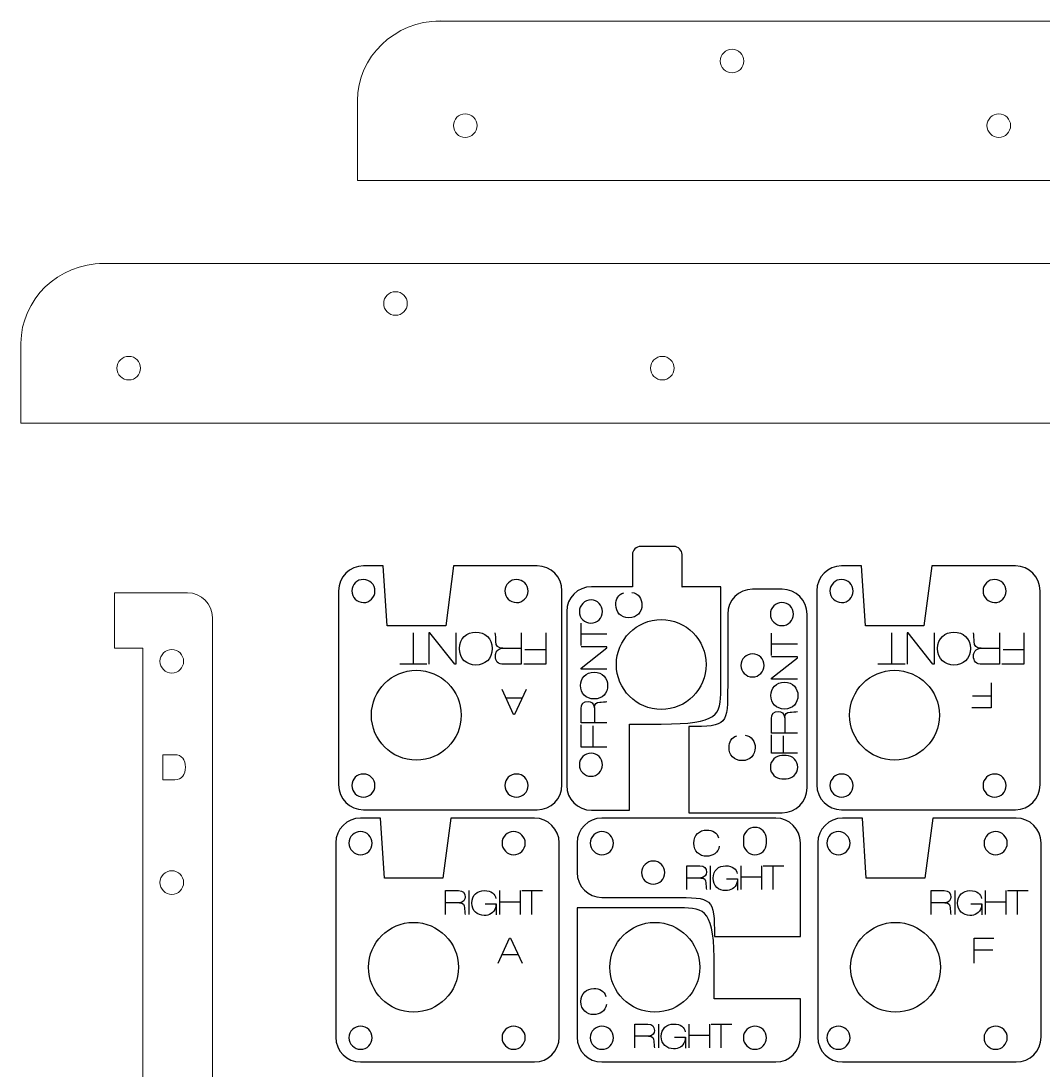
# Model space of a CAD drawing. Header units: millimetres. Extents: x 3 to 781, y 1 to 299.
# Drawn here: x 2.8 to 101.6, y 197.2 to 298.7 of the extents above; entities that cross this region are included whole.
import ezdxf

# ---------------------------------------------------------------- set-up
doc = ezdxf.new("R2010")
doc.units = ezdxf.units.MM
doc.layers.add('Layer_1', color=1, linetype='CONTINUOUS', true_color=0xff0000)
for name, color, linetype, lineweight, true_color in [('Left D Arm Back Text', 5, 'CONTINUOUS', 0, 0x0000ff), ('Left D Back', 1, 'CONTINUOUS', 0, 0xff0000), ('New Right D arm', 1, 'CONTINUOUS', 0, 0xff0000)]:
    doc.layers.add(name, color=color, linetype=linetype, lineweight=lineweight, true_color=true_color)

msp = doc.modelspace()

# ---------------------------------------------------------------- linework, layer by layer
at = {"layer": 'Layer_1', "color": 1, "true_color": 0xff0000}
for points in [[(65.95, 247.9), (62.75, 247.9)], [(61.95, 247.1), (61.95, 244), (58, 244)], [(66.74, 244), (66.75, 244), (66.75, 247.1)], [(38.24, 240.21), (37.87, 246.01), (35.95, 246.01)], [(52.74, 246.01), (44.67, 246.01), (43.9, 240.21), (38.24, 240.21), (38.24, 240.21)], [(84.47, 240.21), (84.1, 246.01), (82.17, 246.01)], [(98.97, 246.01), (90.9, 246.01), (90.13, 240.21), (84.47, 240.21), (84.47, 240.21)], [(33.55, 243.61), (33.55, 224.84)], [(37.06, 243.58), (37.06, 243.58)], [(51.86, 243.58), (51.86, 243.58)], [(55.14, 224.84), (55.14, 243.61)], [(70.49, 234.08), (70.49, 244), (66.74, 244), (66.74, 244)], [(76.43, 243.76), (73.56, 243.76)], [(79.77, 243.61), (79.77, 224.84)], [(83.29, 243.58), (83.29, 243.58)], [(98.09, 243.58), (98.09, 243.58)], [(101.37, 224.84), (101.37, 243.61)], [(55.6, 241.6), (55.6, 224.8)], [(71.16, 241.36), (71.16, 234.49), (71.16, 234.49)], [(78.83, 224.56), (78.83, 241.36)], [(57.94, 240.48), (57.94, 240.48)], [(76.4, 240.24), (76.4, 240.24)], [(73.56, 235.28), (73.56, 235.28)], [(45.4, 231.58), (45.4, 231.58)], [(64.74, 232.14), (64.74, 232.14)], [(91.63, 231.58), (91.63, 231.58)], [(58, 222.4), (61.68, 222.4), (61.68, 230.73), (64.74, 230.73)], [(67.39, 230.48), (67.39, 222.16), (76.43, 222.16)], [(76.82, 227.68), (76.41, 227.68)], [(57.94, 225.68), (57.94, 225.68)], [(76.4, 225.44), (76.81, 225.44), (76.81, 225.44)], [(37.06, 224.78), (37.06, 224.78)], [(51.86, 224.78), (51.86, 224.78)], [(83.29, 224.78), (83.29, 224.78)], [(98.09, 224.78), (98.09, 224.78)], [(35.95, 222.44), (52.74, 222.44)], [(82.17, 222.44), (98.97, 222.44)], [(37.97, 215.84), (37.59, 221.64), (35.67, 221.64)], [(52.47, 221.64), (44.39, 221.64), (43.62, 215.84), (37.97, 215.84), (37.97, 215.84)], [(75.8, 221.64), (59, 221.64)], [(84.56, 215.84), (84.19, 221.64), (82.27, 221.64)], [(99.06, 221.64), (90.99, 221.64), (90.22, 215.84), (84.56, 215.84), (84.56, 215.84)], [(33.27, 219.24), (33.27, 200.47)], [(36.79, 219.21), (36.79, 219.21)], [(51.59, 219.21), (51.59, 219.21)], [(54.87, 200.47), (54.87, 219.24)], [(56.6, 219.24), (56.6, 216.37)], [(60.12, 219.21), (60.12, 219.21)], [(69.88, 210.2), (78.2, 210.2), (78.2, 219.24)], [(72.68, 219.63), (72.68, 219.22)], [(74.92, 219.21), (74.92, 219.62), (74.92, 219.62)], [(79.87, 219.24), (79.87, 200.47)], [(82.99, 219.21), (82.99, 219.21)], [(98.19, 219.21), (98.19, 219.21)], [(101.46, 200.47), (101.46, 219.24)], [(65.08, 216.37), (65.08, 216.37)], [(59, 213.97), (65.87, 213.97), (65.87, 213.97)], [(56.6, 212.97), (56.6, 200.47)], [(66.52, 212.97), (56.6, 212.97), (56.6, 212.97)], [(45.13, 207.22), (45.13, 207.22)], [(68.46, 207.22), (68.46, 207.22)], [(78.2, 200.47), (78.2, 204.16), (69.87, 204.16), (69.87, 207.22)], [(91.73, 207.22), (91.73, 207.22)], [(36.79, 200.41), (36.79, 200.41)], [(51.59, 200.41), (51.59, 200.41)], [(60.12, 200.41), (60.12, 200.41)], [(74.92, 200.41), (74.92, 200.41)], [(82.99, 200.41), (82.99, 200.41)], [(98.19, 200.41), (98.19, 200.41)], [(35.67, 198.07), (52.47, 198.07)], [(59, 198.07), (75.8, 198.07)], [(82.27, 198.07), (99.06, 198.07)]]:
    msp.add_lwpolyline(points, dxfattribs=at)
at = {"layer": 'Layer_1', "color": 5, "true_color": 0x0000ff}
for points in [[(40.77, 239.54), (40.77, 236.5)], [(44.88, 239.54), (44.88, 236.5), (44.77, 236.5), (42.37, 239.54), (42.27, 239.54), (42.27, 236.5)], [(51.21, 239.54), (51.21, 236.5), (49.54, 236.5)], [(53.57, 239.54), (53.57, 236.5), (51.44, 236.5)], [(56.99, 238.32), (56.99, 240.48)], [(75.4, 237.36), (75.4, 239.51)], [(87, 239.54), (87, 236.5)], [(91.11, 239.54), (91.11, 236.5), (91, 236.5), (88.6, 239.54), (88.5, 239.54), (88.5, 236.5)], [(97.44, 239.54), (97.44, 236.5), (95.77, 236.5)], [(99.8, 239.54), (99.8, 236.5), (97.67, 236.5)], [(59.49, 239.41), (56.99, 239.41)], [(49.42, 238.05), (49.43, 238.06), (51.21, 238.07)], [(53.57, 237.91), (51.56, 237.91)], [(59.49, 236.04), (56.99, 236.04), (56.99, 236.13), (59.49, 238.1), (59.49, 238.18), (56.99, 238.18)], [(77.9, 238.44), (75.4, 238.44)], [(95.65, 238.05), (95.66, 238.06), (97.44, 238.07)], [(99.8, 237.91), (97.79, 237.91)], [(42.09, 236.5), (39.46, 236.5)], [(77.9, 235.07), (75.4, 235.07), (75.4, 235.16), (77.9, 237.13), (77.9, 237.21), (75.4, 237.21)], [(88.32, 236.5), (85.69, 236.5)], [(46.81, 236.43), (46.81, 236.43)], [(93.04, 236.43), (93.04, 236.43)], [(56.94, 234.45), (56.94, 234.45)], [(96.63, 234.7), (96.63, 232.28), (94.75, 232.28)], [(51.67, 234.07), (50.56, 231.66), (50.47, 231.66), (49.36, 234.07)], [(75.34, 233.48), (75.34, 233.48)], [(96.63, 233.41), (94.82, 233.41)], [(49.73, 233.27), (51.31, 233.27)], [(59.49, 230.83), (56.99, 230.83), (56.99, 232.21)], [(58.27, 232.3), (58.28, 232.3)], [(58.28, 232.3), (58.28, 230.83)], [(59.49, 228.49), (56.99, 228.49), (56.99, 230.65)], [(58.15, 228.49), (58.15, 230.55)], [(77.9, 229.86), (75.4, 229.86), (75.4, 231.24)], [(76.67, 231.34), (76.68, 231.33), (76.69, 229.86)], [(77.9, 227.93), (75.4, 227.93), (75.4, 229.68)], [(76.56, 227.93), (76.56, 229.58)], [(67.2, 214.73), (67.2, 217.03), (68.47, 217.03)], [(69.48, 217.03), (69.48, 214.73)], [(72.47, 214.73), (72.47, 217.03)], [(74.44, 217.03), (74.44, 214.73)], [(74.6, 217.03), (76.58, 217.03)], [(75.56, 214.73), (75.56, 217.01)], [(68.55, 215.86), (68.55, 215.85), (67.2, 215.85)], [(71.04, 215.76), (72.12, 215.76), (72.12, 214.68)], [(72.47, 215.96), (74.44, 215.96)], [(43.87, 212.33), (43.87, 214.63), (45.14, 214.63)], [(46.15, 214.63), (46.15, 212.33)], [(49.14, 212.33), (49.14, 214.63)], [(51.11, 214.63), (51.11, 212.33)], [(51.27, 214.63), (53.25, 214.63)], [(52.22, 212.33), (52.22, 214.61)], [(90.82, 212.33), (90.82, 214.63), (92.09, 214.63)], [(93.11, 214.63), (93.11, 212.33)], [(96.09, 212.33), (96.09, 214.63)], [(98.06, 214.63), (98.06, 212.33)], [(98.22, 214.63), (100.2, 214.63)], [(99.18, 212.33), (99.18, 214.61)], [(45.22, 213.46), (45.22, 213.45), (43.87, 213.45)], [(47.71, 213.36), (48.79, 213.36), (48.79, 212.28)], [(49.14, 213.56), (51.11, 213.56)], [(92.18, 213.46), (92.17, 213.45), (90.82, 213.45)], [(94.66, 213.36), (95.74, 213.36), (95.74, 212.28)], [(96.09, 213.56), (98.06, 213.56)], [(48.97, 207.63), (50.08, 210.05), (50.17, 210.05), (51.28, 207.63)], [(94.99, 207.63), (94.99, 210.05), (96.88, 210.05)], [(50.91, 208.43), (49.33, 208.43)], [(94.99, 208.92), (96.8, 208.92)], [(62.18, 199.44), (62.18, 201.74), (63.44, 201.74)], [(64.46, 201.74), (64.46, 199.44)], [(67.44, 199.44), (67.44, 201.74)], [(69.41, 201.74), (69.41, 199.44)], [(69.57, 201.74), (71.55, 201.74)], [(70.53, 199.44), (70.53, 201.72)], [(63.53, 200.56), (63.52, 200.56), (62.18, 200.55)], [(66.01, 200.47), (67.09, 200.47), (67.09, 199.39)], [(67.44, 200.67), (69.41, 200.67)]]:
    msp.add_lwpolyline(points, dxfattribs=at)
at = {"layer": 'Layer_1', "color": 1, "true_color": 0xff0000}
for points in [[(62.75, 247.9), (62.31, 247.9), (61.95, 247.54), (61.95, 247.1)], [(66.75, 247.1), (66.75, 247.54), (66.39, 247.9), (65.95, 247.9)], [(35.95, 246.01), (34.62, 246.01), (33.55, 244.94), (33.55, 243.61)], [(55.14, 243.61), (55.14, 244.94), (54.07, 246.01), (52.74, 246.01)], [(82.17, 246.01), (80.85, 246.01), (79.77, 244.94), (79.77, 243.61)], [(101.37, 243.61), (101.37, 244.94), (100.3, 246.01), (98.97, 246.01)], [(35.95, 244.7), (35.33, 244.71), (34.83, 244.21), (34.82, 243.59)], [(37.06, 243.58), (37.07, 244.2), (36.57, 244.7), (35.95, 244.7)], [(50.75, 244.7), (50.13, 244.71), (49.63, 244.21), (49.62, 243.59)], [(51.86, 243.58), (51.87, 244.2), (51.36, 244.7), (50.75, 244.7)], [(82.18, 244.7), (81.56, 244.71), (81.06, 244.21), (81.05, 243.59)], [(83.29, 243.58), (83.3, 244.2), (82.8, 244.7), (82.18, 244.7)], [(96.98, 244.7), (96.36, 244.71), (95.85, 244.21), (95.85, 243.59)], [(98.09, 243.58), (98.09, 244.2), (97.59, 244.7), (96.98, 244.7)], [(34.82, 243.59), (34.82, 242.97), (35.32, 242.47), (35.94, 242.47)], [(35.94, 242.47), (36.56, 242.46), (37.06, 242.96), (37.06, 243.58)], [(49.62, 243.59), (49.62, 242.97), (50.12, 242.47), (50.74, 242.47)], [(50.74, 242.47), (51.36, 242.46), (51.86, 242.96), (51.86, 243.58)], [(58, 244), (56.67, 244), (55.6, 242.92), (55.6, 241.6)], [(73.56, 243.76), (72.24, 243.76), (71.16, 242.68), (71.16, 241.36)], [(78.83, 241.36), (78.83, 242.68), (77.76, 243.76), (76.43, 243.76)], [(81.05, 243.59), (81.05, 242.97), (81.55, 242.47), (82.17, 242.47)], [(82.17, 242.47), (82.79, 242.46), (83.29, 242.96), (83.29, 243.58)], [(95.85, 243.59), (95.85, 242.97), (96.35, 242.47), (96.97, 242.47)], [(96.97, 242.47), (97.59, 242.46), (98.09, 242.96), (98.09, 243.58)], [(57.95, 242.72), (57.33, 242.72), (56.82, 242.22), (56.82, 241.6)], [(59.06, 241.59), (59.06, 242.21), (58.56, 242.72), (57.95, 242.72)], [(56.82, 241.6), (56.82, 240.98), (57.32, 240.48), (57.94, 240.48)], [(57.94, 240.48), (58.56, 240.48), (59.06, 240.98), (59.06, 241.59)], [(76.41, 242.48), (75.79, 242.48), (75.29, 241.98), (75.29, 241.36)], [(77.53, 241.35), (77.53, 241.97), (77.03, 242.48), (76.41, 242.48)], [(60.4, 236.48), (60.4, 238.87), (62.34, 240.82), (64.74, 240.82)], [(64.74, 240.82), (67.14, 240.82), (69.08, 238.87), (69.08, 236.48)], [(75.29, 241.36), (75.28, 240.74), (75.78, 240.24), (76.4, 240.24)], [(76.4, 240.24), (77.02, 240.24), (77.52, 240.74), (77.53, 241.35)], [(73.57, 237.52), (72.95, 237.52), (72.44, 237.02), (72.44, 236.4)], [(74.68, 236.39), (74.68, 237.01), (74.18, 237.52), (73.57, 237.52)], [(64.74, 232.14), (62.34, 232.14), (60.4, 234.08), (60.4, 236.48)], [(69.08, 236.48), (69.08, 234.08), (67.14, 232.14), (64.74, 232.14)], [(36.72, 231.58), (36.72, 233.98), (38.67, 235.92), (41.06, 235.92)], [(41.06, 235.92), (43.46, 235.92), (45.4, 233.98), (45.4, 231.58)], [(72.44, 236.4), (72.44, 235.78), (72.94, 235.28), (73.56, 235.28)], [(73.56, 235.28), (74.18, 235.28), (74.68, 235.78), (74.68, 236.39)], [(82.95, 231.58), (82.95, 233.98), (84.9, 235.92), (87.29, 235.92)], [(87.29, 235.92), (89.69, 235.92), (91.63, 233.98), (91.63, 231.58)], [(71.16, 234.49), (71.16, 230.65), (71.16, 230.48), (67.39, 230.48)], [(64.74, 230.73), (70.27, 230.73), (70.49, 231.57), (70.49, 234.08)], [(41.06, 227.24), (38.67, 227.24), (36.72, 229.19), (36.72, 231.58)], [(45.4, 231.58), (45.4, 229.19), (43.46, 227.24), (41.06, 227.24)], [(87.29, 227.24), (84.9, 227.24), (82.95, 229.19), (82.95, 231.58)], [(91.63, 231.58), (91.63, 229.19), (89.69, 227.24), (87.29, 227.24)], [(57.95, 227.92), (57.33, 227.92), (56.82, 227.42), (56.82, 226.8)], [(59.06, 226.8), (59.06, 227.41), (58.56, 227.92), (57.95, 227.92)], [(76.41, 227.68), (75.79, 227.68), (75.29, 227.18), (75.29, 226.56)], [(77.94, 226.56), (77.94, 227.17), (77.44, 227.68), (76.82, 227.68)], [(56.82, 226.8), (56.82, 226.18), (57.32, 225.68), (57.94, 225.68)], [(57.94, 225.68), (58.56, 225.68), (59.06, 226.18), (59.06, 226.8)], [(75.29, 226.56), (75.29, 225.94), (75.79, 225.44), (76.4, 225.44)], [(76.81, 225.44), (77.43, 225.44), (77.93, 225.94), (77.94, 226.56)], [(35.95, 225.9), (35.33, 225.91), (34.83, 225.41), (34.82, 224.79)], [(37.06, 224.78), (37.07, 225.4), (36.57, 225.9), (35.95, 225.9)], [(50.75, 225.9), (50.13, 225.91), (49.62, 225.41), (49.62, 224.79)], [(51.86, 224.78), (51.87, 225.4), (51.36, 225.9), (50.75, 225.9)], [(82.18, 225.9), (81.56, 225.91), (81.06, 225.41), (81.05, 224.79)], [(83.29, 224.78), (83.3, 225.4), (82.8, 225.9), (82.18, 225.9)], [(96.98, 225.9), (96.36, 225.91), (95.85, 225.41), (95.85, 224.79)], [(98.09, 224.78), (98.09, 225.4), (97.59, 225.9), (96.98, 225.9)], [(33.55, 224.84), (33.55, 223.51), (34.62, 222.44), (35.95, 222.44)], [(34.82, 224.79), (34.82, 224.17), (35.32, 223.67), (35.94, 223.66)], [(35.94, 223.66), (36.56, 223.66), (37.06, 224.16), (37.06, 224.78)], [(49.62, 224.79), (49.62, 224.17), (50.12, 223.67), (50.74, 223.66)], [(50.74, 223.66), (51.36, 223.66), (51.86, 224.16), (51.86, 224.78)], [(52.74, 222.44), (54.07, 222.44), (55.14, 223.51), (55.14, 224.84)], [(55.6, 224.8), (55.6, 223.47), (56.67, 222.4), (58, 222.4)], [(76.43, 222.16), (77.76, 222.16), (78.83, 223.23), (78.83, 224.56)], [(79.77, 224.84), (79.77, 223.51), (80.85, 222.44), (82.17, 222.44)], [(81.05, 224.79), (81.05, 224.17), (81.55, 223.67), (82.17, 223.66)], [(82.17, 223.66), (82.79, 223.66), (83.29, 224.16), (83.29, 224.78)], [(95.85, 224.79), (95.85, 224.17), (96.35, 223.67), (96.97, 223.66)], [(96.97, 223.66), (97.59, 223.66), (98.09, 224.16), (98.09, 224.78)], [(98.97, 222.44), (100.3, 222.44), (101.37, 223.51), (101.37, 224.84)], [(35.67, 221.64), (34.35, 221.64), (33.27, 220.57), (33.27, 219.24)], [(54.87, 219.24), (54.87, 220.57), (53.8, 221.64), (52.47, 221.64)], [(59, 221.64), (57.68, 221.64), (56.6, 220.57), (56.6, 219.24)], [(78.2, 219.24), (78.2, 220.57), (77.13, 221.64), (75.8, 221.64)], [(82.27, 221.64), (80.94, 221.64), (79.87, 220.57), (79.87, 219.24)], [(101.46, 219.24), (101.46, 220.57), (100.39, 221.64), (99.06, 221.64)], [(35.68, 220.34), (35.06, 220.34), (34.55, 219.84), (34.55, 219.22)], [(36.79, 219.21), (36.79, 219.83), (36.29, 220.33), (35.68, 220.34)], [(50.47, 220.34), (49.85, 220.34), (49.35, 219.84), (49.35, 219.22)], [(51.59, 219.21), (51.59, 219.83), (51.09, 220.33), (50.47, 220.34)], [(59.01, 220.34), (58.39, 220.34), (57.89, 219.84), (57.88, 219.22)], [(60.12, 219.21), (60.13, 219.83), (59.62, 220.33), (59.01, 220.34)], [(73.8, 220.74), (73.19, 220.75), (72.68, 220.25), (72.68, 219.63)], [(74.92, 219.62), (74.92, 220.24), (74.42, 220.74), (73.8, 220.74)], [(81.87, 220.34), (81.25, 220.34), (80.75, 219.84), (80.75, 219.22)], [(82.99, 219.21), (82.99, 219.83), (82.49, 220.33), (81.87, 220.34)], [(97.07, 220.34), (96.45, 220.34), (95.95, 219.84), (95.95, 219.22)], [(98.19, 219.21), (98.19, 219.83), (97.69, 220.33), (97.07, 220.34)], [(34.55, 219.22), (34.55, 218.6), (35.05, 218.1), (35.67, 218.1)], [(35.67, 218.1), (36.29, 218.09), (36.79, 218.59), (36.79, 219.21)], [(49.35, 219.22), (49.35, 218.6), (49.85, 218.1), (50.47, 218.1)], [(50.47, 218.1), (51.08, 218.09), (51.59, 218.59), (51.59, 219.21)], [(57.88, 219.22), (57.88, 218.6), (58.38, 218.1), (59, 218.1)], [(59, 218.1), (59.62, 218.09), (60.12, 218.59), (60.12, 219.21)], [(72.68, 219.22), (72.68, 218.6), (73.18, 218.1), (73.8, 218.1)], [(73.8, 218.1), (74.42, 218.09), (74.92, 218.59), (74.92, 219.21)], [(80.75, 219.22), (80.74, 218.6), (81.24, 218.1), (81.86, 218.1)], [(81.86, 218.1), (82.48, 218.09), (82.98, 218.59), (82.99, 219.21)], [(95.95, 219.22), (95.94, 218.6), (96.44, 218.1), (97.06, 218.1)], [(97.06, 218.1), (97.68, 218.09), (98.18, 218.59), (98.19, 219.21)], [(63.97, 217.49), (63.35, 217.49), (62.84, 216.99), (62.84, 216.37)], [(65.08, 216.37), (65.09, 216.98), (64.58, 217.49), (63.97, 217.49)], [(56.6, 216.37), (56.6, 215.05), (57.68, 213.97), (59, 213.97)], [(62.84, 216.37), (62.84, 215.76), (63.34, 215.25), (63.96, 215.25)], [(63.96, 215.25), (64.58, 215.25), (65.08, 215.75), (65.08, 216.37)], [(65.87, 213.97), (69.71, 213.97), (69.88, 213.97), (69.88, 210.2)], [(69.87, 207.22), (69.87, 212.74), (69.03, 212.97), (66.52, 212.97)], [(36.45, 207.22), (36.45, 209.61), (38.39, 211.56), (40.79, 211.56)], [(40.79, 211.56), (43.19, 211.56), (45.13, 209.61), (45.13, 207.22)], [(59.78, 207.22), (59.78, 209.61), (61.73, 211.56), (64.12, 211.56)], [(64.12, 211.56), (66.52, 211.56), (68.46, 209.61), (68.46, 207.22)], [(83.05, 207.22), (83.05, 209.61), (84.99, 211.56), (87.39, 211.56)], [(87.39, 211.56), (89.78, 211.56), (91.73, 209.61), (91.73, 207.22)], [(40.79, 202.88), (38.39, 202.88), (36.45, 204.82), (36.45, 207.22)], [(45.13, 207.22), (45.13, 204.82), (43.19, 202.88), (40.79, 202.88)], [(64.12, 202.88), (61.73, 202.88), (59.78, 204.82), (59.78, 207.22)], [(68.46, 207.22), (68.46, 204.82), (66.52, 202.88), (64.12, 202.88)], [(87.39, 202.88), (84.99, 202.88), (83.05, 204.82), (83.05, 207.22)], [(91.73, 207.22), (91.73, 204.82), (89.78, 202.88), (87.39, 202.88)], [(35.68, 201.53), (35.06, 201.54), (34.55, 201.04), (34.55, 200.42)], [(36.79, 200.41), (36.79, 201.03), (36.29, 201.53), (35.68, 201.53)], [(50.47, 201.53), (49.85, 201.54), (49.35, 201.04), (49.35, 200.42)], [(51.59, 200.41), (51.59, 201.03), (51.09, 201.53), (50.47, 201.53)], [(59.01, 201.53), (58.39, 201.54), (57.88, 201.04), (57.88, 200.42)], [(60.12, 200.41), (60.13, 201.03), (59.62, 201.53), (59.01, 201.53)], [(73.8, 201.53), (73.19, 201.54), (72.68, 201.04), (72.68, 200.42)], [(74.92, 200.41), (74.92, 201.03), (74.42, 201.53), (73.8, 201.53)], [(81.87, 201.53), (81.25, 201.54), (80.75, 201.04), (80.75, 200.42)], [(82.99, 200.41), (82.99, 201.03), (82.49, 201.53), (81.87, 201.53)], [(97.07, 201.53), (96.45, 201.54), (95.95, 201.04), (95.95, 200.42)], [(98.19, 200.41), (98.19, 201.03), (97.69, 201.53), (97.07, 201.53)], [(33.27, 200.47), (33.27, 199.15), (34.35, 198.07), (35.67, 198.07)], [(34.55, 200.42), (34.55, 199.8), (35.05, 199.3), (35.67, 199.3)], [(35.67, 199.3), (36.29, 199.29), (36.79, 199.79), (36.79, 200.41)], [(49.35, 200.42), (49.35, 199.8), (49.85, 199.3), (50.47, 199.3)], [(50.47, 199.3), (51.08, 199.29), (51.59, 199.79), (51.59, 200.41)], [(52.47, 198.07), (53.8, 198.07), (54.87, 199.15), (54.87, 200.47)], [(56.6, 200.47), (56.6, 199.14), (57.68, 198.07), (59, 198.07)], [(57.88, 200.42), (57.88, 199.8), (58.38, 199.3), (59, 199.3)], [(59, 199.3), (59.62, 199.29), (60.12, 199.79), (60.12, 200.41)], [(72.68, 200.42), (72.68, 199.8), (73.18, 199.3), (73.8, 199.3)], [(73.8, 199.3), (74.42, 199.29), (74.92, 199.79), (74.92, 200.41)], [(75.8, 198.07), (77.13, 198.07), (78.2, 199.14), (78.2, 200.47)], [(79.87, 200.47), (79.87, 199.15), (80.94, 198.07), (82.27, 198.07)], [(80.75, 200.42), (80.74, 199.8), (81.24, 199.3), (81.86, 199.3)], [(81.86, 199.3), (82.48, 199.29), (82.98, 199.79), (82.99, 200.41)], [(95.95, 200.42), (95.94, 199.8), (96.44, 199.3), (97.06, 199.3)], [(97.06, 199.3), (97.68, 199.29), (98.18, 199.79), (98.19, 200.41)], [(99.06, 198.07), (100.39, 198.07), (101.46, 199.15), (101.46, 200.47)]]:
    msp.add_open_spline(points, degree=3, dxfattribs=at)
at = {"layer": 'Layer_1', "color": 5, "true_color": 0x0000ff}
for points in [[(60.35, 242.24), (60.35, 242.81), (60.58, 243.27), (61.11, 243.4)], [(61.9, 243.45), (62.55, 243.38), (62.87, 242.8), (62.87, 242.24)], [(61.61, 240.99), (60.81, 240.99), (60.35, 241.55), (60.35, 242.24)], [(62.87, 242.24), (62.87, 241.55), (62.41, 240.99), (61.61, 240.99)], [(45.24, 238.02), (45.24, 239.02), (45.94, 239.61), (46.81, 239.61)], [(46.81, 239.61), (47.68, 239.61), (48.39, 239.02), (48.39, 238.02)], [(48.75, 238.7), (48.75, 238.81), (48.74, 239.42), (48.68, 239.54)], [(91.46, 238.02), (91.46, 239.02), (92.17, 239.61), (93.04, 239.61)], [(93.04, 239.61), (93.91, 239.61), (94.62, 239.02), (94.62, 238.02)], [(94.98, 238.7), (94.98, 238.81), (94.97, 239.42), (94.91, 239.54)], [(49.43, 238.06), (48.96, 238.06), (48.75, 238.28), (48.75, 238.7)], [(95.66, 238.06), (95.19, 238.06), (94.98, 238.28), (94.98, 238.7)], [(46.81, 236.43), (45.94, 236.43), (45.24, 237.01), (45.24, 238.02)], [(48.39, 238.02), (48.39, 237.01), (47.68, 236.43), (46.81, 236.43)], [(48.7, 237.33), (48.7, 237.62), (48.89, 238.02), (49.42, 238.05)], [(93.04, 236.43), (92.17, 236.43), (91.46, 237.01), (91.46, 238.02)], [(94.62, 238.02), (94.62, 237.01), (93.91, 236.43), (93.04, 236.43)], [(94.93, 237.33), (94.93, 237.62), (95.12, 238.02), (95.65, 238.05)], [(49.54, 236.5), (48.93, 236.5), (48.7, 236.79), (48.7, 237.33)], [(95.77, 236.5), (95.16, 236.5), (94.93, 236.79), (94.93, 237.33)], [(56.94, 234.45), (56.94, 235.16), (57.42, 235.74), (58.24, 235.74)], [(58.24, 235.74), (59.07, 235.74), (59.55, 235.16), (59.55, 234.45)], [(58.24, 233.15), (57.42, 233.15), (56.94, 233.73), (56.94, 234.45)], [(59.55, 234.45), (59.55, 233.73), (59.07, 233.15), (58.24, 233.15)], [(75.34, 233.48), (75.34, 234.19), (75.82, 234.77), (76.65, 234.77)], [(76.65, 234.77), (77.47, 234.77), (77.95, 234.19), (77.95, 233.48)], [(76.65, 232.18), (75.82, 232.18), (75.34, 232.76), (75.34, 233.48)], [(77.95, 233.48), (77.95, 232.76), (77.47, 232.18), (76.65, 232.18)], [(56.99, 232.21), (56.99, 232.71), (57.23, 232.9), (57.68, 232.9)], [(57.68, 232.9), (57.91, 232.9), (58.25, 232.74), (58.27, 232.3)], [(58.28, 232.3), (58.28, 232.69), (58.46, 232.85), (58.8, 232.85)], [(58.8, 232.85), (58.89, 232.85), (59.39, 232.86), (59.49, 232.91)], [(75.4, 231.24), (75.4, 231.74), (75.63, 231.93), (76.08, 231.93)], [(76.08, 231.93), (76.32, 231.93), (76.65, 231.77), (76.67, 231.34)], [(76.68, 231.33), (76.68, 231.72), (76.86, 231.89), (77.21, 231.89)], [(77.21, 231.89), (77.3, 231.89), (77.8, 231.89), (77.9, 231.94)], [(71.29, 228.44), (71.29, 229.01), (71.53, 229.47), (72.05, 229.59)], [(72.85, 229.65), (73.49, 229.58), (73.82, 229), (73.82, 228.44)], [(72.56, 227.19), (71.76, 227.19), (71.29, 227.75), (71.29, 228.44)], [(73.82, 228.44), (73.82, 227.75), (73.35, 227.19), (72.56, 227.19)], [(67.88, 219.22), (67.88, 220.02), (68.44, 220.48), (69.13, 220.48)], [(69.13, 220.48), (69.7, 220.48), (70.16, 220.24), (70.28, 219.72)], [(69.13, 217.95), (68.44, 217.95), (67.88, 218.42), (67.88, 219.22)], [(70.34, 218.92), (70.27, 218.28), (69.69, 217.95), (69.13, 217.95)], [(68.47, 217.03), (68.93, 217.03), (69.1, 216.81), (69.1, 216.4)], [(69.1, 216.4), (69.1, 216.19), (68.95, 215.88), (68.55, 215.86)], [(69.76, 215.83), (69.76, 216.59), (70.3, 217.03), (70.95, 217.03)], [(70.95, 217.03), (71.67, 217.03), (72, 216.71), (72.09, 216.27)], [(68.55, 215.85), (68.9, 215.85), (69.06, 215.68), (69.06, 215.37)], [(69.06, 215.37), (69.06, 215.28), (69.06, 214.83), (69.11, 214.73)], [(70.95, 214.63), (70.3, 214.63), (69.76, 215.07), (69.76, 215.83)], [(72.04, 215.38), (71.88, 214.85), (71.43, 214.63), (70.95, 214.63)], [(72.12, 215.76), (72.09, 215.49), (72.04, 215.38), (72.04, 215.38)], [(45.14, 214.63), (45.59, 214.63), (45.77, 214.41), (45.77, 214)], [(46.43, 213.43), (46.43, 214.19), (46.97, 214.63), (47.62, 214.63)], [(47.62, 214.63), (48.34, 214.63), (48.67, 214.31), (48.75, 213.87)], [(92.09, 214.63), (92.55, 214.63), (92.72, 214.41), (92.72, 214)], [(93.39, 213.43), (93.39, 214.19), (93.92, 214.63), (94.58, 214.63)], [(94.58, 214.63), (95.29, 214.63), (95.62, 214.31), (95.71, 213.87)], [(45.77, 214), (45.77, 213.79), (45.62, 213.48), (45.22, 213.46)], [(45.22, 213.45), (45.57, 213.45), (45.73, 213.28), (45.73, 212.97)], [(47.62, 212.23), (46.97, 212.23), (46.43, 212.67), (46.43, 213.43)], [(48.79, 213.36), (48.75, 213.09), (48.71, 212.98), (48.71, 212.98)], [(92.17, 213.45), (92.53, 213.45), (92.68, 213.28), (92.68, 212.97)], [(92.72, 214), (92.72, 213.79), (92.58, 213.48), (92.18, 213.46)], [(94.58, 212.23), (93.92, 212.23), (93.39, 212.67), (93.39, 213.43)], [(95.74, 213.36), (95.71, 213.09), (95.66, 212.98), (95.66, 212.98)], [(45.73, 212.97), (45.73, 212.89), (45.73, 212.43), (45.78, 212.33)], [(48.71, 212.98), (48.55, 212.45), (48.1, 212.23), (47.62, 212.23)], [(92.68, 212.97), (92.68, 212.89), (92.69, 212.43), (92.73, 212.33)], [(95.66, 212.98), (95.5, 212.45), (95.06, 212.23), (94.58, 212.23)], [(56.97, 203.91), (56.97, 204.71), (57.53, 205.17), (58.22, 205.17)], [(58.22, 205.17), (58.79, 205.17), (59.25, 204.94), (59.38, 204.41)], [(58.22, 202.65), (57.53, 202.65), (56.97, 203.11), (56.97, 203.91)], [(59.44, 203.62), (59.36, 202.97), (58.78, 202.65), (58.22, 202.65)], [(63.44, 201.74), (63.9, 201.74), (64.07, 201.52), (64.07, 201.11)], [(64.07, 201.11), (64.07, 200.89), (63.93, 200.59), (63.53, 200.56)], [(64.74, 200.54), (64.74, 201.3), (65.27, 201.74), (65.93, 201.74)], [(65.93, 201.74), (66.65, 201.74), (66.98, 201.42), (67.06, 200.97)], [(63.52, 200.56), (63.88, 200.55), (64.03, 200.39), (64.03, 200.07)], [(64.03, 200.07), (64.03, 199.99), (64.04, 199.53), (64.08, 199.44)], [(65.93, 199.34), (65.27, 199.34), (64.74, 199.78), (64.74, 200.54)], [(67.01, 200.08), (66.85, 199.55), (66.41, 199.34), (65.93, 199.34)], [(67.09, 200.47), (67.06, 200.2), (67.01, 200.08), (67.01, 200.08)]]:
    msp.add_open_spline(points, degree=3, dxfattribs=at)
at = {"layer": 'Left D Arm Back Text', "color": 5, "true_color": 0x0000ff}
for points in [[(16.54, 227.76), (17.72, 227.76)], [(17.72, 225.35), (16.54, 225.35), (16.54, 227.76), (16.54, 227.76)]]:
    msp.add_lwpolyline(points, dxfattribs=at)
for points in [[(17.72, 227.76), (18.38, 227.76), (18.73, 227.28), (18.73, 226.56)], [(18.73, 226.56), (18.73, 225.83), (18.38, 225.35), (17.72, 225.35)]]:
    msp.add_open_spline(points, degree=3, dxfattribs=at)
at = {"layer": 'Left D Back', "color": 1, "true_color": 0xff0000}
msp.add_line((21.35, 189.81), (21.35, 241.01), dxfattribs=at)
for points in [[(18.95, 243.41), (11.89, 243.41), (11.89, 238.05), (14.61, 238.05), (14.61, 192.77), (11.89, 192.77), (11.89, 187.41), (18.95, 187.41)], [(17.42, 237.93), (17.42, 237.93)], [(17.42, 216.55), (17.42, 216.55)]]:
    msp.add_lwpolyline(points, dxfattribs=at)
for points in [[(21.35, 241.01), (21.35, 242.33), (20.27, 243.41), (18.95, 243.41)], [(17.42, 237.93), (16.79, 237.93), (16.28, 237.42), (16.28, 236.79)], [(18.56, 236.79), (18.56, 237.42), (18.05, 237.93), (17.42, 237.93)], [(16.28, 236.79), (16.28, 236.16), (16.79, 235.65), (17.42, 235.65)], [(17.42, 235.65), (18.05, 235.65), (18.56, 236.16), (18.56, 236.79)], [(17.42, 216.55), (16.79, 216.55), (16.28, 216.04), (16.28, 215.41)], [(18.56, 215.41), (18.56, 216.04), (18.05, 216.55), (17.42, 216.55)], [(16.28, 215.41), (16.28, 214.78), (16.79, 214.27), (17.42, 214.27)], [(17.42, 214.27), (18.05, 214.27), (18.56, 214.78), (18.56, 215.41)]]:
    msp.add_open_spline(points, degree=3, dxfattribs=at)
at = {"layer": 'New Right D arm', "color": 1, "true_color": 0xff0000}
for p, q in [((42.95, 298.66), (228.9, 298.67)), ((10.42, 275.22), (196.37, 275.23))]:
    msp.add_line(p, q, dxfattribs=at)
for points in [[(71.58, 295.94), (71.58, 295.94)], [(204.48, 283.24), (35.37, 283.24), (35.37, 290.96)], [(45.79, 289.7), (45.79, 289.7)], [(97.37, 289.7), (97.37, 289.7)], [(39.05, 272.51), (39.05, 272.51)], [(171.95, 259.81), (2.84, 259.81), (2.84, 267.52)], [(13.26, 266.26), (13.26, 266.26)], [(64.84, 266.26), (64.84, 266.26)]]:
    msp.add_lwpolyline(points, dxfattribs=at)
for points in [[(35.37, 290.96), (35.37, 295.2), (38.97, 298.67), (43.37, 298.67)], [(71.58, 295.94), (70.95, 295.94), (70.44, 295.43), (70.44, 294.8)], [(72.72, 294.8), (72.72, 295.43), (72.21, 295.94), (71.58, 295.94)], [(70.44, 294.8), (70.44, 294.17), (70.95, 293.66), (71.58, 293.66)], [(71.58, 293.66), (72.21, 293.66), (72.72, 294.17), (72.72, 294.8)], [(45.79, 289.7), (45.16, 289.7), (44.65, 289.19), (44.65, 288.56)], [(46.93, 288.56), (46.93, 289.19), (46.42, 289.7), (45.79, 289.7)], [(97.37, 289.7), (96.74, 289.7), (96.23, 289.19), (96.23, 288.56)], [(98.51, 288.56), (98.51, 289.19), (98, 289.7), (97.37, 289.7)], [(44.65, 288.56), (44.65, 287.93), (45.16, 287.42), (45.79, 287.42)], [(45.79, 287.42), (46.42, 287.42), (46.93, 287.93), (46.93, 288.56)], [(96.23, 288.56), (96.23, 287.93), (96.74, 287.42), (97.37, 287.42)], [(97.37, 287.42), (98, 287.42), (98.51, 287.93), (98.51, 288.56)], [(2.84, 267.52), (2.84, 271.76), (6.44, 275.23), (10.84, 275.23)], [(39.05, 272.51), (38.42, 272.51), (37.91, 271.99), (37.91, 271.36)], [(40.19, 271.36), (40.19, 271.99), (39.68, 272.51), (39.05, 272.51)], [(37.91, 271.36), (37.91, 270.74), (38.42, 270.23), (39.05, 270.23)], [(39.05, 270.23), (39.68, 270.23), (40.19, 270.74), (40.19, 271.36)], [(13.26, 266.26), (12.63, 266.26), (12.12, 265.75), (12.12, 265.12)], [(14.4, 265.12), (14.4, 265.75), (13.89, 266.26), (13.26, 266.26)], [(64.84, 266.26), (64.21, 266.26), (63.7, 265.75), (63.7, 265.12)], [(65.98, 265.12), (65.98, 265.75), (65.47, 266.26), (64.84, 266.26)], [(12.12, 265.12), (12.12, 264.49), (12.63, 263.98), (13.26, 263.98)], [(13.26, 263.98), (13.89, 263.98), (14.4, 264.49), (14.4, 265.12)], [(63.7, 265.12), (63.7, 264.49), (64.21, 263.98), (64.84, 263.98)], [(64.84, 263.98), (65.47, 263.98), (65.98, 264.49), (65.98, 265.12)]]:
    msp.add_open_spline(points, degree=3, dxfattribs=at)

doc.saveas('drawing.dxf')
